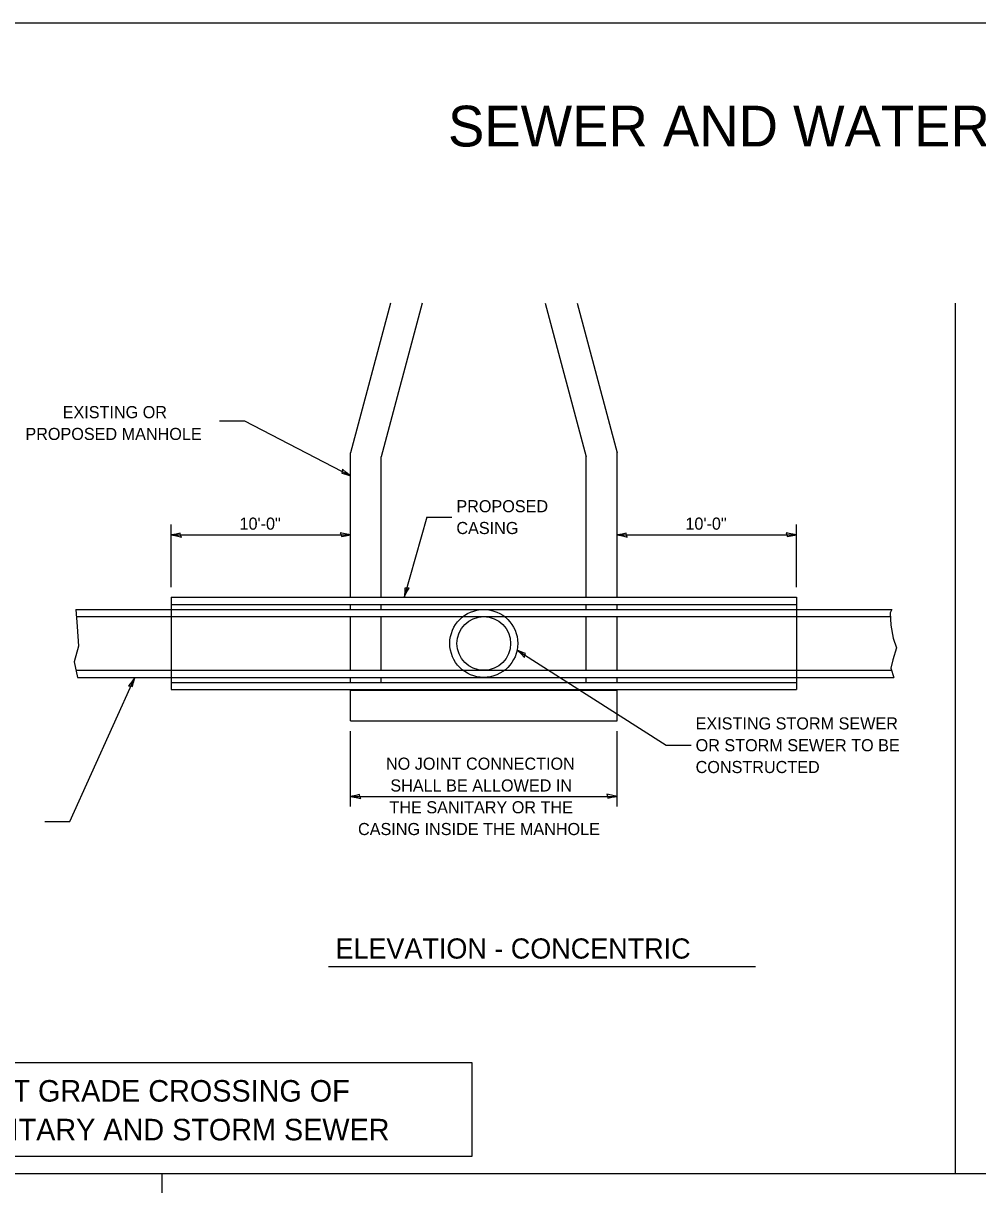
# Model space of a CAD drawing. Extents: x 2261942 to 2262572, y -3124433 to -3124021.
# Drawn here: x 2262085.4 to 2262255.8, y -3124227.7 to -3124020.5 of the extents above; entities that cross this region are included whole.
import ezdxf

# ---------------------------------------------------------------- set-up
doc = ezdxf.new("R2010")
doc.units = 0
for name, color, linetype in [('Default', 7, 'Continuous'), ('RD_Pr_Roadway_Dimensions', 7, 'Continuous'), ('RD_Pr_Roadway_Items', 7, 'Continuous'), ('RD_Pr_Roadway_Notes', 7, 'Continuous'), ('SH_General_Details', 7, 'Continuous')]:
    doc.layers.add(name, color=color, linetype=linetype)

msp = doc.modelspace()

# ---------------------------------------------------------------- linework, layer by layer
at = {"layer": 'Default'}
msp.add_lwpolyline([(2261942.07, -3124420.55), (2262572.07, -3124420.55), (2262572.07, -3124020.55), (2261942.07, -3124020.55)], close=True, dxfattribs=at)
at = {"layer": 'RD_Pr_Roadway_Dimensions'}
for p, q in [((2262111.8, -3124121.11), (2262111.8, -3124109.98)), ((2262223.39, -3124121.11), (2262223.39, -3124109.98)), ((2262111.8, -3124111.81), (2262143.81, -3124111.81)), ((2262191.38, -3124111.81), (2262223.39, -3124111.81))]:
    msp.add_line(p, q, dxfattribs=at)
for points in [[(2262113.63, -3124112.2), (2262113.48, -3124111.84), (2262113.42, -3124111.51), (2262112.71, -3124111.65), (2262111.8, -3124111.81), (2262112.77, -3124111.99)], [(2262141.98, -3124111.43), (2262142.13, -3124111.78), (2262142.19, -3124112.12), (2262142.9, -3124111.97), (2262143.81, -3124111.81), (2262142.84, -3124111.64)], [(2262193.21, -3124112.2), (2262193.06, -3124111.84), (2262193, -3124111.51), (2262192.29, -3124111.65), (2262191.38, -3124111.81), (2262192.35, -3124111.99)], [(2262221.56, -3124111.43), (2262221.71, -3124111.78), (2262221.77, -3124112.12), (2262222.48, -3124111.97), (2262223.39, -3124111.81), (2262222.42, -3124111.64)]]:
    msp.add_lwpolyline(points, close=True, dxfattribs=at)
at = {"layer": 'RD_Pr_Roadway_Items'}
for p, q in [((2262150.94, -3124070.45), (2262143.81, -3124097.17)), ((2262156.62, -3124070.45), (2262149.3, -3124097.89)), ((2262178.57, -3124070.45), (2262185.89, -3124097.89)), ((2262184.25, -3124070.45), (2262191.38, -3124097.17)), ((2262143.81, -3124122.93), (2262143.81, -3124097.17)), ((2262191.38, -3124122.93), (2262191.38, -3124097.17)), ((2262149.3, -3124122.93), (2262149.3, -3124097.89)), ((2262185.89, -3124122.93), (2262185.89, -3124097.89)), ((2262111.8, -3124122.93), (2262223.39, -3124122.93)), ((2262111.8, -3124122.93), (2262111.8, -3124139.4)), ((2262111.8, -3124124.2), (2262223.39, -3124124.2)), ((2262143.81, -3124125.11), (2262143.81, -3124124.2)), ((2262149.3, -3124125.11), (2262149.3, -3124124.2)), ((2262185.89, -3124125.11), (2262185.89, -3124124.2)), ((2262191.38, -3124125.11), (2262191.38, -3124124.2)), ((2262223.39, -3124122.93), (2262223.39, -3124139.4)), ((2262094.76, -3124125.11), (2262240.43, -3124125.11)), ((2262094.86, -3124126.37), (2262240.16, -3124126.37)), ((2262143.81, -3124135.96), (2262143.81, -3124126.37)), ((2262149.3, -3124135.96), (2262149.3, -3124126.37)), ((2262185.89, -3124135.96), (2262185.89, -3124126.37)), ((2262191.38, -3124135.96), (2262191.38, -3124126.37)), ((2262094.81, -3124135.96), (2262240.35, -3124135.96)), ((2262095.1, -3124137.22), (2262240.76, -3124137.22)), ((2262111.8, -3124138.14), (2262223.39, -3124138.14)), ((2262143.81, -3124138.14), (2262143.81, -3124137.22)), ((2262149.3, -3124138.14), (2262149.3, -3124137.22)), ((2262185.89, -3124138.14), (2262185.89, -3124137.22)), ((2262191.38, -3124138.14), (2262191.38, -3124137.22)), ((2262111.8, -3124139.4), (2262223.39, -3124139.4)), ((2262143.81, -3124145), (2262143.81, -3124139.4)), ((2262143.81, -3124139.51), (2262191.38, -3124139.51)), ((2262191.38, -3124145), (2262191.38, -3124139.4)), ((2262143.81, -3124145), (2262191.38, -3124145))]:
    msp.add_line(p, q, dxfattribs=at)
for points in [[(2262094.76, -3124125.11), (2262095.01, -3124128.14), (2262095.28, -3124131.66), (2262094.46, -3124134.46), (2262095.1, -3124137.22)], [(2262240.43, -3124125.11), (2262240.14, -3124125.72), (2262240.23, -3124127.89), (2262240.69, -3124130.24), (2262241.23, -3124131.95), (2262240.59, -3124134.12), (2262240.23, -3124135.57), (2262240.76, -3124137.22)]]:
    msp.add_lwpolyline(points, dxfattribs=at)
for radius in [6.06, 4.79]:
    msp.add_circle((2262167.59, -3124131.17), radius, dxfattribs=at)
at = {"layer": 'RD_Pr_Roadway_Notes'}
for p, q in [((2262120.41, -3124091.46), (2262124.88, -3124091.46)), ((2262124.88, -3124091.46), (2262143.81, -3124101.25)), ((2262157.43, -3124108.63), (2262153.39, -3124122.93)), ((2262157.43, -3124108.63), (2262161.9, -3124108.63)), ((2262173.53, -3124132.36), (2262200.14, -3124149.32)), ((2262093.73, -3124162.93), (2262105.31, -3124137.22)), ((2262143.81, -3124160.27), (2262143.81, -3124146.83)), ((2262191.38, -3124160.27), (2262191.38, -3124146.83)), ((2262200.14, -3124149.32), (2262204.6, -3124149.32)), ((2262143.81, -3124158.44), (2262191.38, -3124158.44)), ((2262089.27, -3124162.93), (2262093.73, -3124162.93)), ((2262139.88, -3124188.8), (2262216.07, -3124188.8))]:
    msp.add_line(p, q, dxfattribs=at)
for points in [[(2262142.36, -3124100.07), (2262142.33, -3124100.45), (2262142.23, -3124100.78), (2262142.93, -3124100.97), (2262143.81, -3124101.25), (2262143.03, -3124100.65)], [(2262154.25, -3124121.28), (2262153.87, -3124121.33), (2262153.53, -3124121.29), (2262153.48, -3124122.01), (2262153.39, -3124122.93), (2262153.82, -3124122.04)], [(2262174.87, -3124133.67), (2262174.93, -3124133.29), (2262175.06, -3124132.97), (2262174.39, -3124132.72), (2262173.53, -3124132.36), (2262174.26, -3124133.03)], [(2262104.21, -3124138.73), (2262104.59, -3124138.74), (2262104.92, -3124138.83), (2262105.08, -3124138.12), (2262105.31, -3124137.22), (2262104.75, -3124138.04)], [(2262145.64, -3124158.82), (2262145.49, -3124158.47), (2262145.43, -3124158.14), (2262144.73, -3124158.28), (2262143.81, -3124158.44), (2262144.79, -3124158.62)], [(2262189.55, -3124158.06), (2262189.7, -3124158.41), (2262189.75, -3124158.75), (2262190.46, -3124158.6), (2262191.38, -3124158.44), (2262190.4, -3124158.26)], [(2262058.77, -3124205.9), (2262165.44, -3124205.9), (2262165.44, -3124222.68), (2262058.77, -3124222.68)]]:
    msp.add_lwpolyline(points, close=True, dxfattribs=at)
at = {"layer": 'SH_General_Details'}
for p, q in [((2262251.78, -3124225.74), (2262251.78, -3124070.45)), ((2261960.89, -3124225.74), (2262539.7, -3124225.74)), ((2262110.11, -3124225.74), (2262110.11, -3124412))]:
    msp.add_line(p, q, dxfattribs=at)

# ---------------------------------------------------------------- texts
at = {"layer": 'RD_Pr_Roadway_Dimensions'}
for p in [(2262124, -3124110.88), (2262203.58, -3124110.88)]:
    msp.add_text('10\'-0"', height=2.16, dxfattribs=at).set_placement(p)
at = {"layer": 'RD_Pr_Roadway_Notes'}
for s, height, p in [('SEWER AND WATER MAIN CROSSINGS', 7.272, (2262161.21, -3124042.53)), (' EXISTING OR', 2.16, (2262091.63, -3124090.99)), (' PROPOSED MANHOLE', 2.16, (2262084.98, -3124094.88)), (' PROPOSED', 2.16, (2262161.9, -3124107.77)), (' CASING', 2.16, (2262161.9, -3124111.66)), (' EXISTING STORM SEWER', 2.16, (2262204.6, -3124146.51)), (' OR STORM SEWER TO BE', 2.16, (2262204.6, -3124150.4)), ('NO JOINT CONNECTION', 2.16, (2262150.14, -3124153.69)), (' CONSTRUCTED', 2.16, (2262204.6, -3124154.29)), ('SHALL BE ALLOWED IN', 2.16, (2262150.92, -3124157.58)), ('THE SANITARY OR THE', 2.16, (2262150.76, -3124161.47)), ('CASING INSIDE THE MANHOLE', 2.16, (2262145.15, -3124165.35)), ('ELEVATION - CONCENTRIC', 3.6, (2262141.12, -3124187.38)), ('AT GRADE CROSSING OF', 3.84, (2262080.04, -3124212.89)), ('SANITARY AND STORM SEWER', 3.84, (2262072.59, -3124219.8))]:
    msp.add_text(s, height=height, dxfattribs=at).set_placement(p)

doc.saveas('drawing.dxf')
